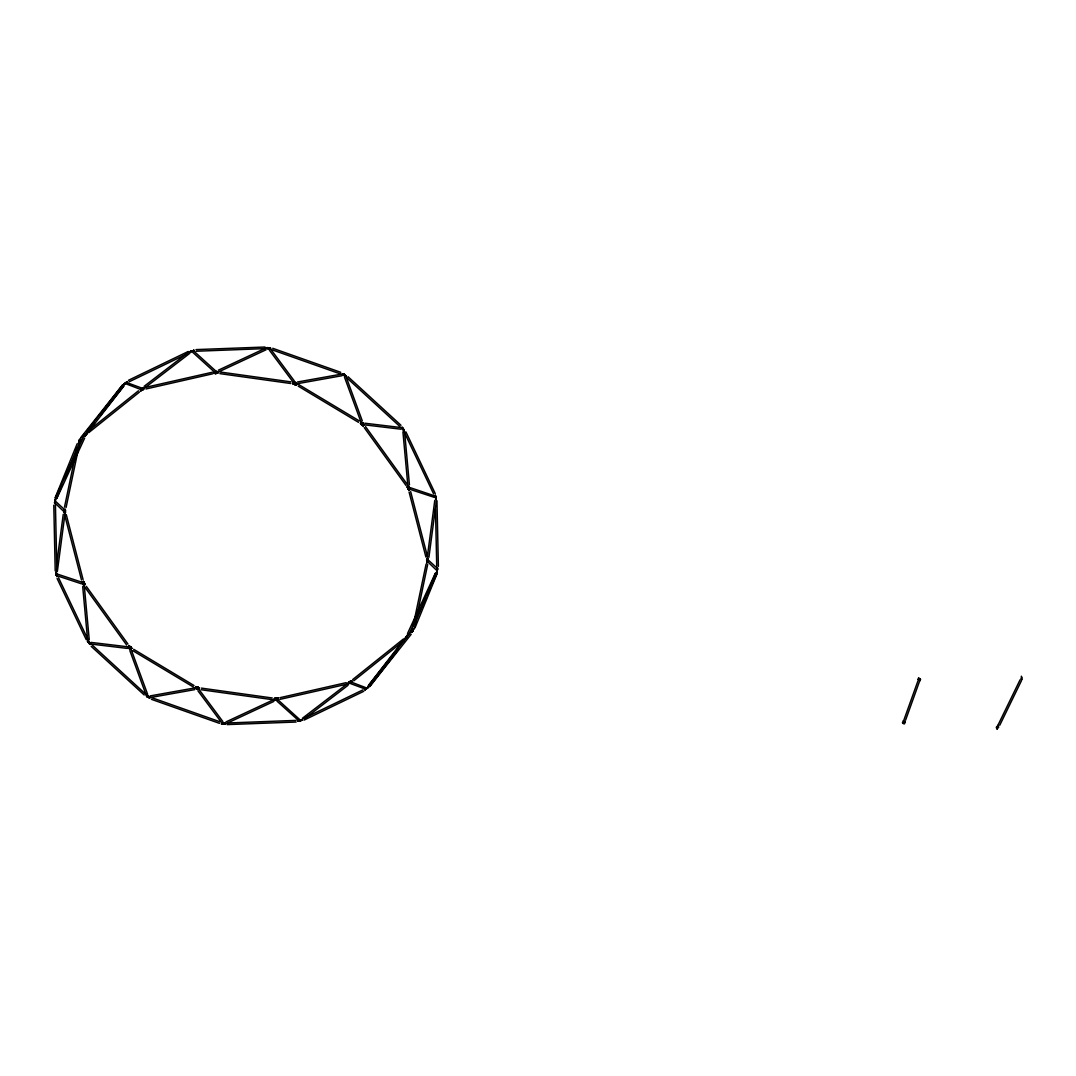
<?xml version="1.0" encoding="UTF-8"?>
<svg xmlns="http://www.w3.org/2000/svg" width="1076" height="1076" viewBox="0 0 1076 1076"><rect width="100%" height="100%" fill="white"/><g stroke="black" fill="none" stroke-linecap="round" stroke-linejoin="round"><path stroke-width="1.5" d="M436.6 570.307L427.549 561.618L428.087 559.695L427.037 559.211A1.91 0.686 -84.2 0 1 426.728 559.211M85.663 434.65L85.3 435.511M85.811 433.776L85.609 434.475M406.378 636.925L406.661 636.306M55.105 501.618L54.647 503.07L55.374 499.251L55.024 501.806L55.481 500.259M55.132 500.448L54.742 503.837L55.535 499.277L54.594 503.03L55.226 500.475M83.807 583.515L83.457 583.125M428.692 560.435L437.596 568.572L436.789 572.378L437.596 567.805M54.728 502.99L55.374 499.251M437.515 568.626C437.004 571.76 437.448 568.397 437.434 569.433M89.658 644.026C90.774 643.152 84.816 636.306 90.128 644.026C81.91 636.763 94.634 645.735 89.321 643.744M404.065 430.925L402.047 427.024L403.782 430.535M402.639 428.853L403.957 429.943M426.957 559.91C426.069 560.973 427.428 563.044 427.723 561.282M426.795 561.295L426.903 561.726M57.122 575.566L56.947 576.709L56.113 573.508M196.679 688.909A1.91 1.049 19.2 0 0 196.397 688.519L195.98 688.183A1.91 1.049 19.2 0 0 195.133 687.793L197.244 687.013A1.829 0.995 19.2 0 1 198.818 688.29L198.818 688.505A1.91 1.089 15.2 0 0 199.033 689.111A1.91 1.049 16.8 0 0 198.078 688.922L197.984 688.936A1.977 1.089 16.8 0 1 199.02 689.299L196.007 688.236A1.829 1.049 15.2 0 1 196.41 686.999L199.396 687.994A1.91 1.089 15.2 0 0 198.885 688.358L196.666 689.205M295.51 382.424L293.25 383.392A1.91 1.089 15.2 0 1 292.739 383.755L295.765 384.63A1.829 1.049 15.2 0 0 296.156 383.379L296.196 383.258A1.91 1.049 19.2 0 0 297.084 383.702L294.932 384.616A1.829 0.995 19.2 0 1 293.358 383.338L293.385 382.948A1.856 1.049 15.2 0 0 293.183 382.397A1.856 1.009 16.8 0 0 294.165 382.572L297.07 383.903A1.91 1.103 20 0 0 296.492 384.199A1.856 1.063 20 0 1 296.828 383.984M301.589 720.086L298.334 720.718L302.181 719.777L299.626 720.517M435.861 499.304L435.605 495.955M143.74 389.364L140.889 390.063A1.856 0.699 -37.2 0 0 140.66 389.808A1.91 0.713 -37.2 0 0 140.553 389.673L143.269 388.342A1.829 0.686 -37.2 0 1 143.014 389.445L141.669 390.386L140.633 389.593M56.665 574.046L57.203 575.956L56.127 572.203L56.732 575.996L56.261 572.997L56.638 573.79M406.472 637.086L405.625 637.92M193.411 350.413L194.285 350.278L190.627 351.691M298.482 720.759L299.841 721.041L298.819 720.799M402.182 427.939L403.89 430.104M65.582 512.458L64.99 509.553L65.031 512.741A1.977 0.713 -84.2 0 0 64.708 513.508L64.506 509.594L65.38 509.809M64.466 512.58C66.308 509.042 63.74 509.136 64.695 513.279M65.421 512.445A1.91 0.686 -84.2 0 0 65.085 512.472L65.233 509.096M300.056 720.194C305.665 719.911 292.564 722.238 301.307 720.153M427.36 559.103C425.692 570.414 429.566 551.625 426.795 561.107M426.836 562.788L426.903 559.52M89.2 642.762L88.097 640.704L90.115 643.973M78.79 442.182L80.458 439.802L79.409 442.451L78.696 442.249L80.068 439.654L78.978 441.496M412.323 631.33L413.587 628.438L412.108 631.975L413.48 629.379L412.485 630.845L412.592 629.877M57.082 575.404L56.409 574.18L56.571 575.673M56.221 574.261L56.329 574.436M56.396 575.055L56.907 576.346M65.3 511.329L65.367 510.333M64.681 510.118L64.748 513.44L65.448 510.535L65.259 511.53M435.188 495.713L435.901 498.632L435.134 496.413M148.219 697.288L146.524 695.365C154.527 700.933 142.893 694.343 148.38 697.382M436.896 571.934L437.044 570.576L436.681 572.082M437.502 569.607L437.085 571.585M411.745 631.72L412.754 629.178L411.691 631.773L412.565 631.262M86.631 433.44L86.847 433.117M86.941 433.493L87.116 432.444L85.085 435.498M405.477 637.826C403.513 641.175 410.306 631.464 405.208 638.754M64.466 510.145L64.076 511.934L65.259 512.109M437.179 569.836L436.641 572.351L437.34 569.567M299.841 720.274L298.872 721.216L302.235 719.938M57.068 576.427L56.127 572.324M54.634 503.286L55.293 499.775M197.554 688.142L196.948 688.075M222.853 723.677L221.777 722.964M268.771 347.83L266.323 348.234L270.641 348.14M407.75 487.186L407.71 487.051A1.829 0.847 74.2 0 0 408.127 489.271L409.795 489.459L408.45 486.769A1.856 0.874 71.9 0 1 408.14 486.298A1.856 0.874 71.9 0 0 408.571 486.715L408.88 487.025A1.91 0.901 71.9 0 0 409.378 487.199A1.91 0.888 74.2 0 0 409.351 488.006L409.324 488.639A1.91 0.888 74.2 0 0 409.795 489.445A1.91 0.928 76 0 0 409.351 489.513L409.136 489.782A1.91 0.928 76 0 0 408.974 490.481L407.777 487.536M918.487 678.189L918.406 678.31A1.829 0.794 30.7 0 1 920.424 679.373L920.37 679.117A1.829 0.794 30.7 0 0 918.648 678.216L918.03 679.655M54.661 502.667L54.97 501.228M435.269 495.283L436.062 499.439L435.901 498.161M435.807 498.618L434.973 495.673L436.062 498.591M83.309 581.39A1.856 0.888 76 0 1 83.175 581.807L82.933 584.389A1.977 0.915 74.2 0 0 82.96 583.622L82.906 583.273M84.036 585.667L84.305 583.058M84.385 584.618L84.412 584.443A1.829 0.847 74.2 0 0 84.062 582.546L84.049 582.358A1.829 0.847 74.2 0 1 84.453 584.577L82.771 584.389L82.825 582.089A1.856 0.888 76 0 1 82.516 582.103L83.713 584.86A1.856 0.874 71.9 0 1 84.157 585.6L84.264 583.152M408.867 490.239A1.856 0.888 76 0 1 409.001 489.822L409.001 489.741A1.829 0.861 71.9 0 1 407.764 488.517L408.14 485.962M147.654 697.154L148.246 696.966M87.089 433.668C85.65 431.489 83.417 440.124 86.847 433.534C84.95 433.171 84.641 437.65 85.206 435.578M406.069 636.804L405.06 639.184L406.741 636.024M64.13 511.826L64.466 509.701L65.273 509.903M217.285 372.78A1.829 0.901 -11.1 0 1 215.469 373.372L215.308 373.52A1.829 0.901 -11.1 0 0 217.433 372.821L216.37 371.355A1.91 0.941 -11.1 0 1 215.698 371.771L215.16 371.946M274.878 698.768L274.743 698.808A1.829 0.901 -11.1 0 1 276.868 698.109L276.68 698.176M54.849 501.82L55.427 499.721M902.589 722.911L903.356 720.624A1.91 1.358 33.7 0 0 903.975 721.256M295.133 382.599A1.856 1.009 16.8 0 1 294.663 382.706L294.125 382.706A1.829 1.049 20 0 0 293.533 383.581L293.587 383.809A1.829 1.049 20 0 1 294.178 382.679L294.071 382.599A1.856 1.009 16.8 0 1 293.237 382.478M78.978 442.021C83.793 434.112 77.701 445.195 79.194 441.456M147.103 695.715L146.659 696.266L148.3 696.28L149.255 697.611M344.912 374.959C346.378 377.609 345.288 373.56 342.625 373.883M413.345 629.689L413.44 628.666M407.226 636.118L405.45 638.498M56.813 563.004L63.255 514.315M57.364 571.302L64.883 514.503M427.293 557.126L434.798 500.327M428.92 557.314L436.426 500.515M217.675 372.538L217.594 372.686A1.91 1.022 -8.1 0 0 217.769 373.17L214.608 373.103M213.855 373.439A1.856 0.955 -12.8 0 0 214.353 372.969A1.829 0.915 -8.7 0 0 216.141 373.48L218.146 371.906A1.91 0.955 -8.7 0 1 217.258 371.866L217.271 372A1.829 0.941 -12.8 0 1 216.881 373.251L216.989 373.009A1.829 0.941 -12.8 0 0 217.325 371.946M274.326 699.561A1.856 0.928 -8.7 0 1 274.891 699.615L274.931 699.763A1.829 0.941 -12.8 0 1 275.174 698.62L275.295 698.378A1.829 0.941 -12.8 0 0 274.891 699.629L274.931 699.763A1.856 0.928 -8.7 0 0 274.34 699.709M277.837 699.413A1.856 0.955 -12.8 0 1 277.756 699.104L277.756 698.687A1.829 0.915 -8.7 0 0 276.021 698.136L274.03 699.723A1.91 1.022 -8.1 0 0 274.528 699.225L274.595 698.781A1.856 0.982 -8.1 0 0 274.393 698.337L277.487 698.432L274.407 698.458A1.91 1.022 -8.1 0 1 274.636 698.902M191.958 350.776L189.968 351.691L191.205 350.964M54.647 502.196L55.011 501.739M198.791 688.667L198.737 688.304A1.829 0.995 19.2 0 0 197.392 687.214L195.092 687.927M217.567 372.847L217.648 372.404A1.91 1.022 -8.1 0 1 218.159 371.906M86.591 433.574L85.851 434.933L85.73 433.937M214.42 372.525L214.46 372.969A1.829 0.915 -8.7 0 0 215.926 373.359L216.061 373.426M299.262 721.162L276.922 701.081M426.728 560.273L426.916 559.681M146.672 696.118L146.336 696.038M345.342 375.591L342.45 373.668M427.845 560.475L427.697 561.363M85.623 434.139L85.125 435.215M435.901 498.632L435.498 497.22M64.479 507.186L76.974 447.616M66.08 507.549L79.247 444.751M412.928 626.864L426.096 564.08M414.516 627.227L427.683 564.443M215.106 372.081L214.944 372.108A1.829 0.968 -8.1 0 0 214.716 373.332M269.323 347.951L266.283 348.18M268.018 348.57L269.982 348.059M222.329 723.139L223.593 723.987L225.893 723.449L221.885 722.803L224.023 723.852M413.574 628.747L413.13 629.958M342.814 374.556L343.54 373.977M343.217 374.851L342.854 374.273M80.27 439.923L79.611 440.366M147.035 696.697C146.282 694.773 150.734 697.773 149.658 697.88M128.663 646.568L128.891 646.38A1.829 0.982 44.6 0 1 130.788 647.12L130.546 647.08M363.849 424.939A1.856 1.036 48.6 0 0 363.513 425.047L363.204 425.262A1.829 0.982 44.6 0 1 361.388 424.509L361.079 422.128M269.646 347.884C270.385 349.996 263.082 346.835 268.395 348.584M56.692 575.942L56.759 573.521M80.202 440.151L78.44 443.11L80.108 440.649L79.785 441.402M412.686 630.375L412.081 630.751M920.047 680.718L920.505 679.252M65.475 510.71L64.547 513.413L64.6 509.661M80.767 439.411L78.736 442.962M412.955 629.648L413.359 629.016M149.134 697.073L146.403 695.486L147.089 695.903M343.042 374.556L345.678 376.264C345.181 373.076 339.075 374.045 345.14 375.78M406.203 637.476L406.109 638.014M193.855 350.467L190.008 351.852L193.303 350.668M78.75 442.774L80.108 440.649M64.816 512.633L65.34 509.634M426.701 560.69C427.28 555.552 428.705 561.04 426.742 562.627M903.988 719.79L917.922 680.96M905.562 720.221L919.496 681.404M88.178 641.834L88.286 640.973M296.438 384.213L296.33 384.482A1.856 1.063 20 0 0 296.344 384.858M412.014 631.33L413.372 629.81M130.694 647.214L131.084 649.5A1.977 1.116 43.9 0 1 131.124 648.801L131.272 648.572M407.239 635.257L406.109 638.31L407.105 635.903M87.035 433.05L85.206 435.134M216.182 373.412L218.159 372.054L215.092 371.946M276.048 698.284L274.003 699.575L277.218 699.521A1.829 0.968 -8.1 0 0 277.554 698.458L277.568 698.526M902.508 722.709L902.455 722.722A1.829 1.291 33.7 0 0 904.459 723.866L905.36 721.687A1.91 1.358 33.7 0 1 904.512 721.539L904.19 721.512M55.037 498.053L77.176 443.729M56.571 498.605L62.273 484.644M64.802 478.43L78.723 444.28M415.349 622.695L435.592 573.024M414.986 627.9L437.125 573.575M78.575 443.191L79.839 440.407L79.153 441.227M79.274 442.37L80.256 439.68M413.197 630.132L412.337 631.222L413.655 628.626M405.625 637.705L407.427 635.203L405.746 637.315M129.093 647.846L128.743 647.523A1.829 1.036 43.9 0 1 129.483 646.273L131.904 648.236M143.592 388.597L143.606 388.88A1.91 0.767 -33.3 0 0 143.659 389.243L141.05 390.4A1.829 0.74 -33.3 0 1 141.481 389.203L144.063 388.006A1.91 0.767 -33.3 0 0 143.606 388.57A1.856 0.74 -33.3 0 1 143.861 388.207M348.57 683.031L348.597 682.601A1.91 0.767 -33.3 0 0 348.422 682.265L351.381 681.686A1.856 0.699 -37.2 0 0 351.489 681.888L349.027 683.381A1.977 0.726 -33.7 0 0 348.153 683.663L350.251 681.538M86.013 433.722L86.82 433.507M413.682 628.666L412.148 630.603M55.414 497.61L83.444 436.869M56.867 498.349L84.668 438.026M407.508 633.589L435.309 573.279M408.961 634.329L425.639 598.135M427.024 595.122L430.508 587.59M431.893 584.564L436.762 574.019M214.353 372.969L216.411 371.355M267.278 348.274L270.372 348.812L268.785 347.669L266.337 348.073L269.35 348.436M224.642 723.866C213.801 723.637 233.25 724.323 222.059 723.139M225.126 723.529L225.772 723.462M362.908 423.07L360.917 423.191L363.015 422.976A1.91 1.022 47 0 0 363.15 423.662L363.446 424.159A1.829 1.036 43.9 0 1 362.921 425.249L362.72 425.302A1.829 1.036 43.9 0 0 363.338 424.2L363.432 424.105A1.91 1.022 47 0 0 364.078 424.845L361.872 424.872M274.582 698.943L274.501 699.091A1.856 0.982 -8.1 0 1 274.017 699.548M363.419 425.141A1.856 1.036 48.6 0 1 363.957 425.047L361.792 422.787A1.829 1.022 48.6 0 0 360.958 423.769L363.15 426.029M86.255 433.426L85.085 435.767L86.954 433.588M86.107 434.865L87.116 432.444M998.34 724.43L1020.088 679.79M999.738 725.264L1021.487 680.624M293.358 383.123L293.277 383.271A1.856 1.049 15.2 0 1 292.793 383.621M404.899 639.09L406.836 636.804M84.735 436.412L86.47 433.884M412.606 629.823C408.436 638.176 416.412 623.139 412.108 631.921M55.575 501.322L64.816 509.863M267.319 348.207L270.614 348.301L266.848 347.588L269.915 348.167L268.973 347.709M225.287 723.839L222.396 723.61M129.9 648.761L130.465 648.895A1.829 1.022 48.6 0 0 131.178 648.061L129.026 645.6A1.856 1.036 48.6 0 1 128.972 646.232L128.784 646.474A1.856 1.036 48.6 0 1 128.205 646.582A1.91 1.022 47 0 1 128.838 647.389L131.259 649.393A1.91 1.076 43.9 0 1 131.218 648.734M412.498 630.052L411.53 632.298M84.076 585.398A1.856 0.928 71.4 0 1 84.21 584.981L84.426 584.793A1.91 0.968 71.4 0 1 84.883 584.685M407.32 487.025A1.856 0.928 71.4 0 0 407.629 486.944L407.965 486.648A1.91 0.968 71.4 0 0 408.113 485.962L409.512 488.665M190.237 351.744L190.909 351.085M301.414 720.409L298.308 721.149M131.232 649.42A1.91 1.022 44.6 0 0 130.478 648.855L128.192 646.582L130.304 646.757A1.829 0.982 47 0 1 131.205 648.344L131.259 648.438A1.856 1.049 43.9 0 1 131.689 648.263M123.592 386.244L100.835 414.933M427.818 559.359L427.293 558.901M997.156 728.909L997.196 728.963A1.829 0.995 -86.9 0 1 996.484 727.161L998.044 725.224M88.286 642.116L90.263 644.497M143.364 389.108L142.409 388.194A1.91 0.672 -35.6 0 1 141.857 388.799L140.889 389.458M427.495 561.78L427.28 559.103M267.13 347.709L268.206 348.637M88.017 641.444L89.819 644.04L89.147 642.009M296.532 384.078L296.277 384.388A1.829 1.009 16.8 0 1 294.165 384.347L293.264 382.343L295.806 383.123M131.178 648.667L131.38 648.438A1.977 1.116 43.9 0 1 131.85 648.277L129.241 646.38M86.914 431.099L122.691 384.818M88.272 431.987L123.982 385.813M368.194 685.815L403.971 639.548M369.471 686.811L398.12 649.769M89.9 643.623L89.469 642.237M401.805 427.845L402.384 428.705M84.896 435.242L85.771 435.309M80.982 437.354L122.355 385.181M89.456 429.284L94.634 422.76M368.584 685.385L409.956 633.213M369.808 686.448L411.193 634.275M141.924 390.09L143.081 389.243A1.829 0.686 -37.2 0 0 143.229 388.275A1.91 0.699 -33.7 0 0 144.009 387.952L142.355 390.063A1.829 0.672 -33.7 0 1 140.862 390.238L143.148 388.248M348.947 683.354A1.829 0.686 -37.2 0 1 349.095 682.372L350.426 681.444M88.044 641.632L89.658 643.004M123.915 384.401L126.511 382.222M364.831 689.918L368.355 687.134L364.831 689.703M125.273 383.217L123.915 384.616L127.129 381.859M193.532 350.547L190.062 351.637M367.952 687.255L365.275 689.501L367.804 687.739M140.485 390.924A1.856 0.699 -37.2 0 0 140.835 390.346L142.53 388.127A1.91 0.699 -33.7 0 0 142.852 388.301L143.337 388.382A1.856 0.686 -33.7 0 0 143.821 388.207M142.086 390.023L144.009 387.952M348.073 683.542L349.821 681.565A1.829 0.672 -33.7 0 1 351.314 681.39L349.646 683.502A1.977 0.726 -33.7 0 0 349.364 683.314L348.839 683.247A1.977 0.726 -33.7 0 0 348.073 683.542A1.91 0.767 -33.3 0 0 348.49 682.937A1.856 0.74 -33.3 0 1 348.046 683.489L351.193 682.036M349.565 683.368L351.422 681.404A1.829 0.672 -33.7 0 0 350.077 681.606L349.74 681.861M142.341 388.517L141.494 389.27A1.91 0.672 -35.6 0 1 140.714 389.714M349.915 683.233L350.763 682.48A1.829 0.74 -33.3 0 0 351.085 681.175L351.166 681.296M345.678 375.591L343.379 373.91L342.652 374.448M348.96 682.453L349.7 681.794M349.014 682.507L351.798 680.812A1.91 0.713 -37.2 0 0 351.327 681.269L351.287 681.444A1.829 0.74 -33.3 0 1 350.91 682.413L348.113 683.623M78.978 439.95L84.641 433.964M141.467 389.122L141.306 389.283A1.829 0.74 -33.3 0 0 140.929 390.279M345.49 375.578L343.876 375.349C341.536 371.529 344.347 377.609 345.477 375.322M142.96 389.391L140.458 390.938L143.041 389.243M402.706 427.966L404.347 430.131M127.546 381.765L123.915 384.616L127.022 381.94M127.237 381.792L124.399 383.876L125.986 382.733M365.046 689.555L368.261 687.013L365.275 689.514L367.696 687.806M367.077 688.048L366.203 688.855L367.562 687.779M343.459 374.112L344.212 374.3L343.352 373.977M146.914 696.575L149.725 697.961M366.647 688.384L367.467 687.954M294.165 384.347L294.38 384.361A1.829 1.009 16.8 0 0 296.196 384.32L296.317 384.307A1.91 1.103 20 0 0 296.478 384.939L293.587 383.715M198.899 689.286L198.024 687.362L198.939 689.165M84.291 584.833L84.547 584.685A1.856 0.928 71.4 0 1 84.843 584.604M407.629 486.944L407.871 486.796A1.856 0.928 71.4 0 0 407.952 486.271M366.566 688.532L366.822 688.438M123.807 384.495L126.887 382.115M126.228 382.572L126.699 382.276M126.255 382.384L141.4 387.952M84.197 585.613L82.798 582.923A1.829 0.928 71.4 0 1 83.619 581.941L83.377 581.955A1.829 0.928 71.4 0 0 82.664 582.788L84.062 585.667M366.365 688.788L365.396 689.487M190.694 351.233L193.841 350.91M365.934 689.017L365.504 689.353M87.976 431.194L138.441 390.803M139.503 392.041L88.649 432.713M352.672 679.588L403.527 638.915M353.735 680.826L404.186 640.435M144.117 386.338L188.919 351.933M145.045 387.683L189.847 353.264M302.329 718.351L347.131 683.946M304.575 718.687L348.059 685.278M365.732 689.218L350.776 683.663M298.415 721.095L301.764 720.046M191.582 351.502L192.093 351.153M299.599 720.933L300.191 720.705M435.511 497.3L436.049 499.425L435.444 495.632M407.696 487.764L407.764 487.724A1.829 0.888 76 0 1 408.45 486.769L408.745 487.078A1.856 0.874 71.9 0 0 409.082 487.226M275.738 700.126L277.756 698.687A1.856 0.955 -12.8 0 1 278.119 698.324M426.594 559.17L427.454 561.941M267.157 347.83L266.835 347.75M407.145 486.984L408.678 489.647L407.279 486.944M344.656 374.744L343.957 374.34M197.957 687.416L197.796 687.268A1.829 1.009 16.8 0 0 195.966 687.308L195.63 687.551A1.91 1.103 20 0 1 195.052 687.846L197.944 689.07A1.829 1.049 20 0 0 198.576 687.914L195.738 686.569A1.91 1.103 20 0 1 195.805 687.255L196.8 689.259A1.977 1.089 16.8 0 1 197.5 689.043L197.473 689.043A1.91 1.049 16.8 0 0 196.841 689.124M195.966 687.308L195.899 687.241A1.829 1.009 16.8 0 1 197.997 687.282M351.287 681.565A1.91 0.713 -37.2 0 0 351.529 681.834L348.893 683.287A1.829 0.686 -37.2 0 1 349.122 682.117L351.704 680.691M131.205 647.86A1.829 1.022 48.6 0 1 130.384 648.841L128.098 646.676M996.484 727.161L996.618 727.376A1.829 0.995 -86.9 0 0 997.223 728.909L998.743 727.013A1.91 1.036 -86.9 0 1 998.313 726.582L998.138 726.125A1.91 1.036 -86.9 0 1 998.03 725.184M350.157 681.417L351.543 682.036M128.421 380.326L188.206 351.502M129.16 381.778L187.466 353.681M303.217 718.674L363.002 689.851M303.97 720.126L363.755 691.303M218.307 370.225L265.53 348.207M218.953 371.731L266.175 349.713M226 721.915L273.223 699.898M228.166 722.709L273.869 701.391M194.003 350.574L191.084 351.193M298.065 721.095L301.078 720.449M224.723 724L223.512 723.072M141.481 389.203L144.144 388.127M276.478 699.857L277.07 699.548A1.829 0.968 -8.1 0 0 277.46 698.297M192.322 351.354L193.102 351.112M426.634 561.094L427.697 561.793M223.875 723.018L225.113 723.919L224.158 722.897M299.316 720.449L298.429 720.664M212.739 373.789L145.933 388.974M361.401 424.428L361.63 424.549A1.829 0.982 44.6 0 0 363.177 425.195L363.204 425.383A1.856 1.036 48.6 0 0 363.123 425.787M129.039 646.38L129.268 648.734M294.044 382.666L294.703 382.585A1.91 1.049 16.8 0 0 295.375 382.37A1.91 1.049 19.2 0 0 295.819 382.975L296.236 383.312M145.569 387.373L212.402 372.229M279.894 697.719L346.243 682.655M346.593 684.255L279.773 699.4M83.578 581.968L85.017 584.631M297.393 382.02L341.657 374.112M297.743 383.621L342.007 375.712M150.169 695.916L194.433 688.008M150.519 697.517L194.783 689.608M84.049 582.358L82.368 582.17L83.753 584.9A1.829 0.888 76 0 0 84.547 583.878L84.399 584.08A1.829 0.888 76 0 1 83.753 584.9L83.282 584.604M268.489 348.718L269.39 348.543M265.059 348.611L196.074 351.233M227.117 723.018L296.102 720.395M345.584 375.726L343.284 374.045M217.85 372.067A1.856 0.928 -8.7 0 1 217.285 372.014L214.245 372.215A1.856 0.955 -12.8 0 1 214.447 372.659M213.815 373.318L216.881 373.251M275.295 698.378L278.334 698.163M275.321 698.512L278.361 698.311M128.098 646.784L130.196 646.582A1.829 0.982 47 0 1 131.259 648.438L129.16 648.653M196.034 349.606L265.019 347.037M296.142 722.023L227.144 724.592M349.041 683.206L349.202 683.206A1.977 0.726 -33.7 0 1 349.552 683.273M268.839 348.691L269.807 348.745M214.716 373.278L217.769 373.17M223.082 722.938L222.369 722.884M148.179 697.463L149.954 697.423L147.022 696.038M364.777 423.218L401.456 427.616M364.482 424.832L401.16 429.216M91.016 642.412L127.681 646.797M90.72 644.013L127.385 648.411M220.096 372.014L291.045 381.899M219.894 373.628L290.843 383.513M201.333 688.115L272.282 698.001M201.118 689.729L272.067 699.615M407.71 487.051L409.391 487.24L409.203 489.567A1.856 0.888 76 0 1 409.485 489.499M149.873 697.557L147.143 696.064M266.66 348.113L267.884 348.637M222.019 722.991L224.871 723.502M217.285 372.014L216.827 371.731A1.856 0.928 -8.7 0 1 216.505 371.502M403.056 428.369L401.711 427.71L403.957 430.118M292.78 383.634L295.792 384.495M410.561 487.791L435.686 496.238M410.064 489.351L434.408 497.394M57.768 574.234L82.112 582.277M57.257 575.794L81.601 583.838M130.223 648.734L129.994 648.653A1.91 1.022 44.6 0 0 129.362 648.64A1.91 1.022 47 0 0 129.12 647.873M272.739 348.301L340.729 372.309M272.201 349.848L340.191 373.856M151.985 697.773L219.975 721.781M151.434 699.319L219.423 723.328M125.892 383.796L140.768 389.472M351.395 682.157L366.27 687.833M275.12 699.669L275.321 699.75A1.856 0.928 -8.7 0 1 275.644 699.978M89.106 643.502L90.465 643.919L89.927 643.152M294.232 382.558L297.111 383.782M195.106 687.712L197.984 688.936M344.939 375.672L344.091 375.524L345.463 375.954M426.728 561.497L427.549 561.914M64.237 511.961L65.138 512.418M298.55 384.468L359.344 420.931M193.626 687.16L132.832 650.684M350.709 682.507L350.225 682.709A1.91 0.672 -35.6 0 0 349.673 683.314M919.415 680.032A1.856 0.794 30.7 0 1 920.101 680.57A1.91 0.82 30.7 0 0 919.455 680.059L918.904 679.763A1.91 0.82 30.7 0 0 918.11 679.521M298.16 386.109L358.496 422.33M133.666 649.299L194.016 685.52M149.672 697.261L148.542 696.374M343.136 374.421L345.759 376.143M348.718 682.641L349.754 683.435M190.734 351.516L191.501 351.677M343.083 374.556L343.701 375.336M403.096 429.822L403.809 430.292M362.787 425.249L360.272 423.393A1.856 1.049 43.9 0 0 360.796 423.191L361.052 422.801A1.856 1.049 43.9 0 0 360.904 422.249A1.91 1.022 44.6 0 0 361.778 422.666L362.262 422.868A1.91 1.022 44.6 0 0 362.908 422.881L363.204 425.262A1.829 0.982 44.6 0 1 361.576 424.603M361.926 424.818L362.061 425.033A1.829 0.982 47 0 1 360.917 423.191A1.856 1.049 43.9 0 1 360.568 423.258M1021.339 676.185L1021.649 679.346M193.814 351.099L215.254 370.548M192.685 352.282L214.111 371.718M278.052 699.911L299.491 719.346M347.965 376.654L400.971 425.276M346.862 377.864L399.868 426.486M92.307 645.143L145.663 694.141M91.204 646.353L144.197 694.975M54.526 502.573L63.471 511.194M217.352 372.014L214.205 372.081L215.308 373.52M361.792 422.787L363.97 425.033M361.065 423.675L363.244 425.935A1.91 1.063 48.6 0 1 363.298 425.302M128.932 645.694L131.111 647.954M83.74 584.86L83.43 584.55A1.856 0.874 71.9 0 0 83.094 584.389M406.163 485.666L364.199 427.562M216.397 371.502L217.433 372.821M276.868 698.109L277.931 699.575L275.348 699.898A1.977 0.995 -8.7 0 1 275.846 700.301M274.743 698.808L275.806 700.261L277.769 698.835A1.856 0.955 -12.8 0 0 277.81 699.279M1021.218 678.23L1021.743 679.83M270.601 349.054L294.273 380.891M269.309 350.077L292.995 381.913M199.181 689.716L222.853 721.552M197.903 690.738L221.575 722.574M365.531 426.607L407.185 484.321M86.322 586.366L127.963 644.067M84.977 587.308L126.632 645.008M402.491 428.356L404.213 430.736M402.357 428.45L404.119 430.938L403.715 429.378M87.909 640.785L89.685 643.273M56.113 572.19L56.651 575.875M407.979 486.002L409.378 488.706A1.829 0.928 71.4 0 1 408.611 489.674M295.375 382.37L296.317 384.253L295.335 382.505M405.908 431.906L435.269 493.628M404.455 432.646L433.615 493.844M198.643 688.048L195.697 686.69A1.856 1.063 20 0 1 195.845 687.134L195.738 687.416A1.856 1.063 20 0 1 195.119 687.712M58.561 577.785L87.721 638.983M57.109 578.525L86.268 639.722M83.202 581.148L84.547 583.878M346.095 376.775L362.33 420.998M344.522 377.219L360.756 421.442M131.42 650.186L147.654 694.397M129.846 650.63L146.08 694.84M998.003 726.112L998.178 726.569A1.856 1.009 -86.9 0 0 998.447 726.905M1021.877 677.181L1021.541 679.534M410.669 491.624L427.481 556.615M409.095 492.068L425.908 557.045M66.268 514.584L83.081 579.56M64.681 515.014L81.507 580.004M82.771 583.313L82.839 582.99A1.977 0.915 74.2 0 0 82.516 582.129M57.028 575.216L56.826 574.019M56.867 574.974L56.275 572.163L56.786 576.037M196.41 686.999L196.236 687.187A1.829 1.049 15.2 0 0 195.886 688.25L196.33 688.627A1.977 1.076 19.2 0 1 196.747 689.272M435.955 497.368L435.094 495.202M361.388 424.509L360.985 422.222L363.419 424.307A1.829 1.036 43.9 0 1 362.881 425.289M130.788 647.12L131.178 649.406M404.563 431.664L409.445 484.98M402.935 431.812L407.817 485.115M84.345 586.514L89.241 639.817M82.718 586.649L87.613 639.951M427.414 558.188L427.818 561.026M436.95 500.838L438.376 566.393M435.498 509.042L436.735 566.42M55.441 505.209L56.853 570.778M53.8 505.236L55.212 570.791M905.01 721.781A1.856 1.305 33.7 0 1 904.445 721.633L903.934 721.364A1.856 1.305 33.7 0 1 903.477 720.96M293.264 382.679A1.91 1.089 15.2 0 1 293.358 383.069M350.709 682.318A1.91 0.672 -35.6 0 1 351.502 681.875M408.167 489.055A1.829 0.847 74.2 0 1 407.831 487.172M82.368 582.17A1.977 0.915 74.2 0 1 82.718 583.071M82.825 583.676A1.977 0.915 74.2 0 1 82.798 584.51M83.39 581.955A1.829 0.928 71.4 0 1 84.493 583.152M84.21 585.357A1.856 0.928 71.4 0 1 84.345 584.94M216.841 371.879A1.856 0.928 -8.7 0 1 216.532 371.637M198.925 688.21A1.91 1.089 15.2 0 1 199.423 687.846M277.864 698.781A1.856 0.955 -12.8 0 1 278.348 698.311M140.741 390.238A1.91 0.713 -37.2 0 1 140.526 390.628M130.25 646.797A1.829 0.982 47 0 1 131.151 648.398M142.96 388.423A1.856 0.686 -33.7 0 1 142.691 388.342M427.575 558.202A1.91 0.686 -84.2 0 1 427.293 558.901M278.025 699.4A1.977 0.968 -11.1 0 0 277.07 699.508L276.451 699.709A1.856 0.915 -11.1 0 0 275.981 699.978M276.989 699.534A1.856 0.915 -11.1 0 1 277.595 699.44M216.195 371.65A1.856 0.915 -11.1 0 1 215.711 371.919L215.187 372.094A1.856 0.915 -11.1 0 1 214.581 372.188"/></g></svg>
